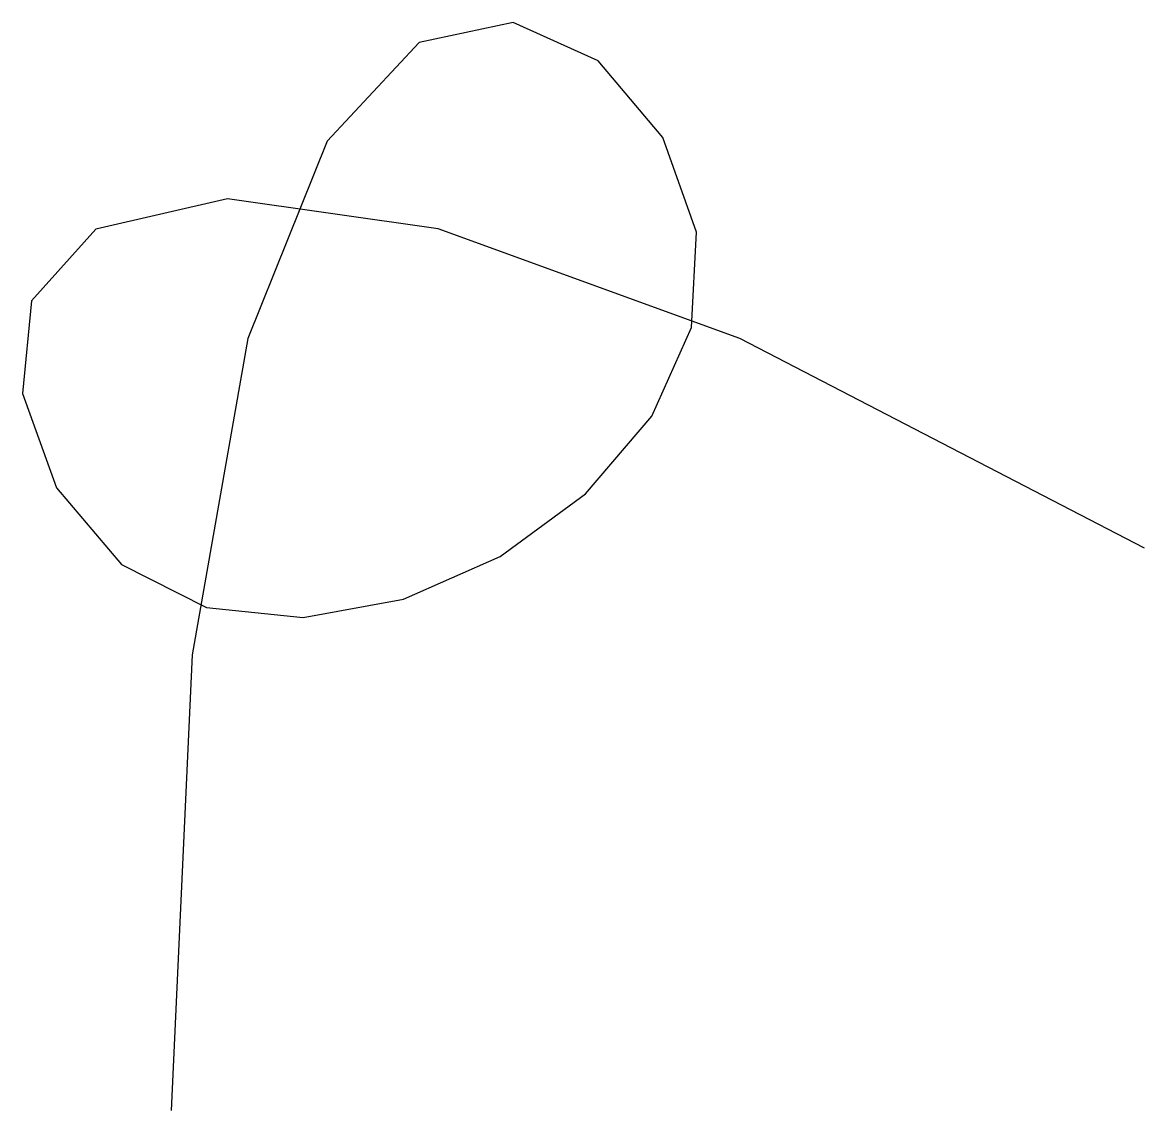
# Model space of a CAD drawing. Header units: inches. Extents: x -5.3 to 10, y -9.7 to 5.2.
import ezdxf

# ---------------------------------------------------------------- set-up
doc = ezdxf.new("R2010")
doc.units = ezdxf.units.IN
doc.header["$MEASUREMENT"] = 0

msp = doc.modelspace()

# ---------------------------------------------------------------- linework, layer by layer
msp.add_polyline3d([(10, -2, 4), (4.483, 0.855, 1.533), (0.37, 2.353, 0.01), (-2.5, 2.761, -0.746), (-4.292, 2.345, -0.917), (-5.169, 1.372, -0.681), (-5.294, 0.109, -0.219), (-4.831, -1.177, 0.29), (-3.943, -2.22, 0.667), (-2.784, -2.808, 0.773), (-1.468, -2.945, 0.646), (-0.099, -2.693, 0.362), (1.219, -2.112, 0), (2.382, -1.261, -0.362), (3.285, -0.201, -0.646), (3.824, 1.007, -0.773), (3.894, 2.305, -0.667), (3.435, 3.595, -0.29), (2.552, 4.639, 0.219), (1.396, 5.162, 0.681), (0.115, 4.889, 0.917), (-1.141, 3.545, 0.746), (-2.223, 0.856, -0.01), (-2.982, -3.454, -1.533), (-3.268, -9.66, -4)])

doc.saveas('drawing.dxf')
